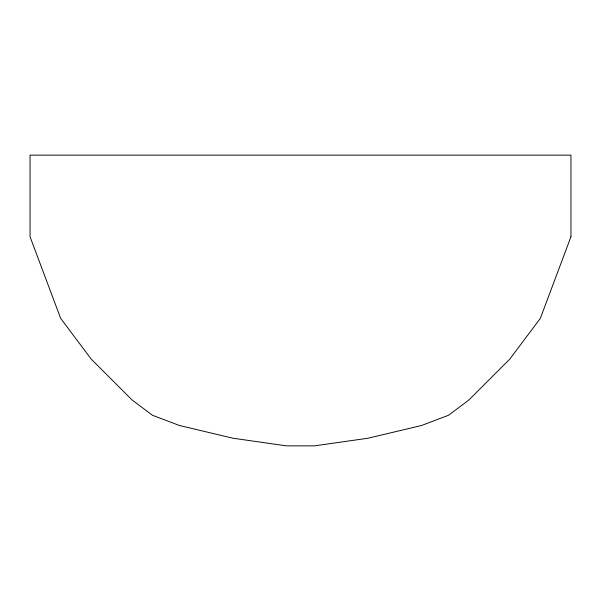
<?xml version="1.0" encoding="UTF-8"?>
<svg xmlns="http://www.w3.org/2000/svg" width="601" height="601" viewBox="0 0 601 601"><rect width="100%" height="100%" fill="white"/><g stroke="black" fill="none" stroke-linecap="round" stroke-linejoin="round"><path stroke-width="0.9" d="M570.95 236.749L540.344 318.35L509.746 359.158L468.945 399.958L448.541 415.261L421.669 425.463L368.097 438.212L314.526 445.859L286.474 445.859L232.903 438.212L179.331 425.463L152.459 415.261L132.055 399.958L91.254 359.158L60.656 318.35L30.05 236.749L30.05 155.141L570.95 155.141L570.95 236.749"/></g></svg>
